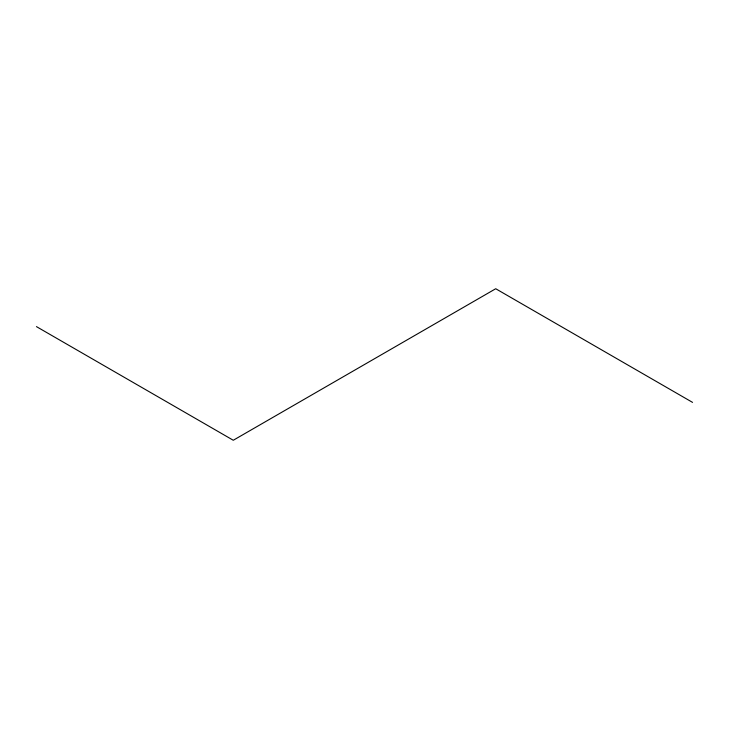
<?xml version="1.0" encoding="UTF-8"?>
<svg xmlns="http://www.w3.org/2000/svg" width="729" height="729" viewBox="0 0 729 729"><rect width="100%" height="100%" fill="white"/><g stroke="black" fill="none" stroke-linecap="round" stroke-linejoin="round"><path stroke-width="1.09" d="M692.55 402.381L495.72 288.739L233.28 440.261L36.45 326.619"/></g></svg>
